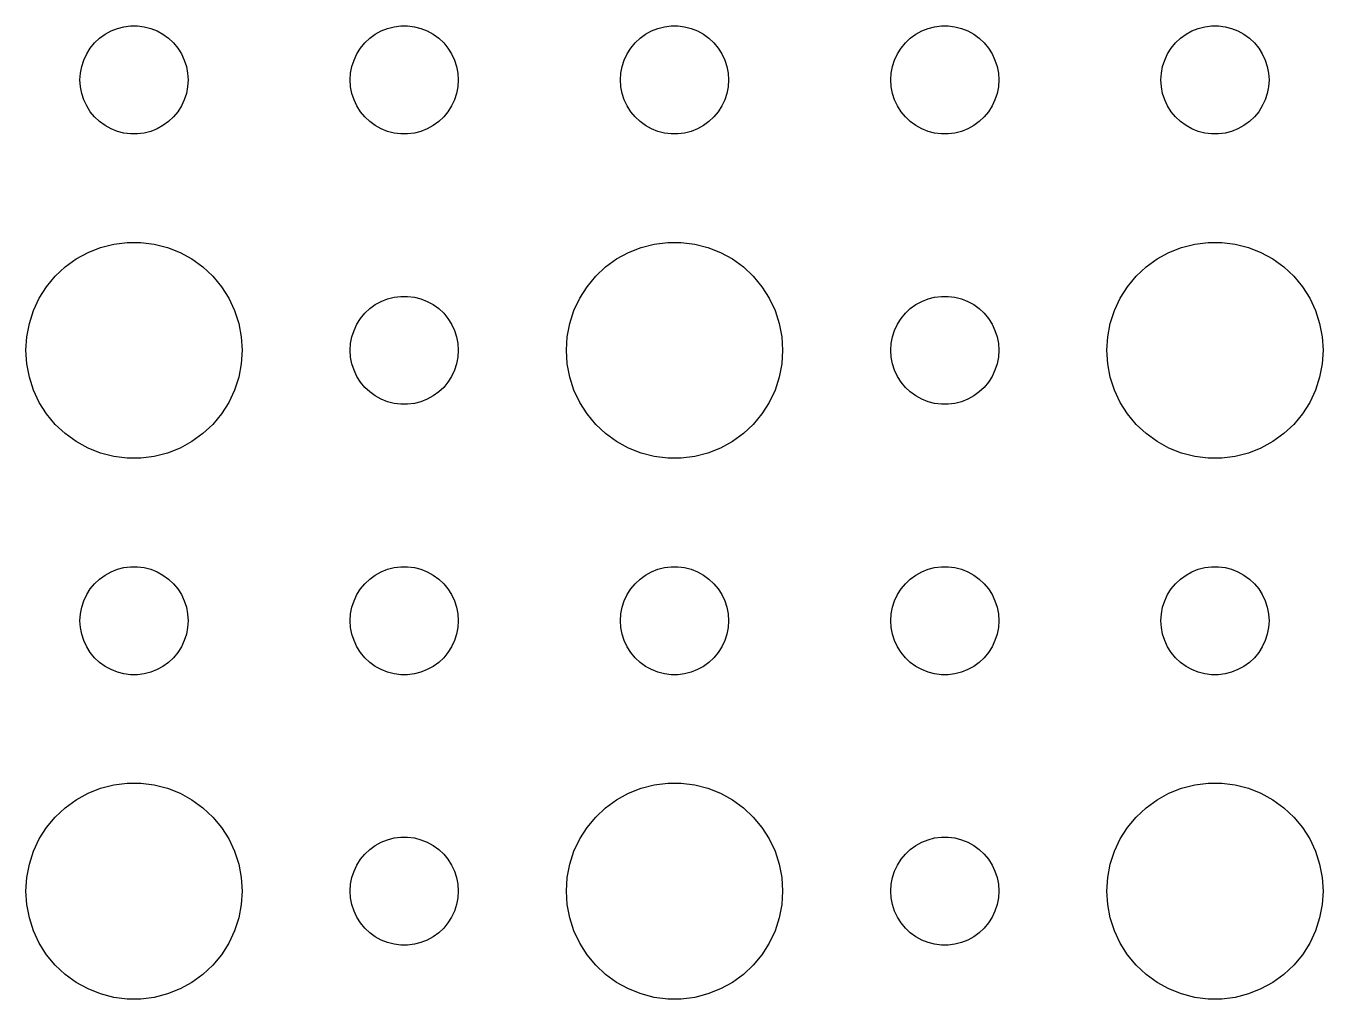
# Model space of a CAD drawing. Header units: metres. Extents: x -74 to 74, y -52 to 52.
# Drawn here: x -40.5 to -4.5, y -2.99 to 24 of the extents above; entities that cross this region are included whole.
import ezdxf

# ---------------------------------------------------------------- set-up
doc = ezdxf.new("R2010")
doc.units = ezdxf.units.M

msp = doc.modelspace()

# ---------------------------------------------------------------- linework, layer by layer
for p, q in [((-38.4561, 23.6558), (-38.3037, 23.7665)), ((-38.3037, 23.7665), (-38.1387, 23.8572)), ((-38.1387, 23.8572), (-37.9635, 23.9266)), ((-37.9635, 23.9266), (-37.7811, 23.9734)), ((-37.7811, 23.9734), (-37.5942, 23.997)), ((-37.5942, 23.997), (-37.4058, 23.997)), ((-37.4058, 23.997), (-37.2189, 23.9734)), ((-37.2189, 23.9734), (-37.0365, 23.9266)), ((-37.0365, 23.9266), (-36.8613, 23.8572)), ((-36.8613, 23.8572), (-36.6963, 23.7665)), ((-36.6963, 23.7665), (-36.5439, 23.6558)), ((-30.9561, 23.6558), (-30.8037, 23.7665)), ((-30.8037, 23.7665), (-30.6387, 23.8572)), ((-30.6387, 23.8572), (-30.4635, 23.9266)), ((-30.4635, 23.9266), (-30.2811, 23.9734)), ((-30.2811, 23.9734), (-30.0942, 23.997)), ((-30.0942, 23.997), (-29.9058, 23.997)), ((-29.9058, 23.997), (-29.7189, 23.9734)), ((-29.7189, 23.9734), (-29.5365, 23.9266)), ((-29.5365, 23.9266), (-29.3613, 23.8572)), ((-29.3613, 23.8572), (-29.1963, 23.7665)), ((-29.1963, 23.7665), (-29.0439, 23.6558)), ((-23.4561, 23.6558), (-23.3037, 23.7665)), ((-23.3037, 23.7665), (-23.1387, 23.8572)), ((-23.1387, 23.8572), (-22.9635, 23.9266)), ((-22.9635, 23.9266), (-22.7811, 23.9734)), ((-22.7811, 23.9734), (-22.5942, 23.997)), ((-22.5942, 23.997), (-22.4058, 23.997)), ((-22.4058, 23.997), (-22.2189, 23.9734)), ((-22.2189, 23.9734), (-22.0365, 23.9266)), ((-22.0365, 23.9266), (-21.8613, 23.8572)), ((-21.8613, 23.8572), (-21.6963, 23.7665)), ((-21.6963, 23.7665), (-21.5439, 23.6558)), ((-15.9561, 23.6558), (-15.8037, 23.7665)), ((-15.8037, 23.7665), (-15.6387, 23.8572)), ((-15.6387, 23.8572), (-15.4635, 23.9266)), ((-15.4635, 23.9266), (-15.2811, 23.9734)), ((-15.2811, 23.9734), (-15.0942, 23.997)), ((-15.0942, 23.997), (-14.9058, 23.997)), ((-14.9058, 23.997), (-14.7189, 23.9734)), ((-14.7189, 23.9734), (-14.5365, 23.9266)), ((-14.5365, 23.9266), (-14.3613, 23.8572)), ((-14.3613, 23.8572), (-14.1963, 23.7665)), ((-14.1963, 23.7665), (-14.0439, 23.6558)), ((-8.45613, 23.6558), (-8.30373, 23.7665)), ((-8.30373, 23.7665), (-8.13866, 23.8572)), ((-8.13866, 23.8572), (-7.96352, 23.9266)), ((-7.96352, 23.9266), (-7.78107, 23.9734)), ((-7.78107, 23.9734), (-7.59418, 23.997)), ((-7.59418, 23.997), (-7.40581, 23.997)), ((-7.40581, 23.997), (-7.21892, 23.9734)), ((-7.21892, 23.9734), (-7.03647, 23.9266)), ((-7.03647, 23.9266), (-6.86133, 23.8572)), ((-6.86133, 23.8572), (-6.69626, 23.7665)), ((-6.69626, 23.7665), (-6.54385, 23.6558)), ((-38.7135, 23.3817), (-38.5934, 23.5268)), ((-38.5934, 23.5268), (-38.4561, 23.6558)), ((-36.5439, 23.6558), (-36.4065, 23.5268)), ((-36.4065, 23.5268), (-36.2865, 23.3817)), ((-31.2135, 23.3817), (-31.0934, 23.5268)), ((-31.0934, 23.5268), (-30.9561, 23.6558)), ((-29.0439, 23.6558), (-28.9065, 23.5268)), ((-28.9065, 23.5268), (-28.7865, 23.3817)), ((-23.7135, 23.3817), (-23.5934, 23.5268)), ((-23.5934, 23.5268), (-23.4561, 23.6558)), ((-21.5439, 23.6558), (-21.4065, 23.5268)), ((-21.4065, 23.5268), (-21.2865, 23.3817)), ((-16.2135, 23.3817), (-16.0934, 23.5268)), ((-16.0934, 23.5268), (-15.9561, 23.6558)), ((-14.0439, 23.6558), (-13.9065, 23.5268)), ((-13.9065, 23.5268), (-13.7865, 23.3817)), ((-8.71352, 23.3817), (-8.59344, 23.5268)), ((-8.59344, 23.5268), (-8.45613, 23.6558)), ((-6.54385, 23.6558), (-6.40654, 23.5268)), ((-6.40654, 23.5268), (-6.28647, 23.3817)), ((-38.9529, 22.873), (-38.8947, 23.0522)), ((-38.8947, 23.0522), (-38.8145, 23.2226)), ((-38.8145, 23.2226), (-38.7135, 23.3817)), ((-36.2865, 23.3817), (-36.1855, 23.2226)), ((-36.1855, 23.2226), (-36.1053, 23.0522)), ((-36.1053, 23.0522), (-36.0471, 22.873)), ((-31.4529, 22.873), (-31.3947, 23.0522)), ((-31.3947, 23.0522), (-31.3145, 23.2226)), ((-31.3145, 23.2226), (-31.2135, 23.3817)), ((-28.7865, 23.3817), (-28.6855, 23.2226)), ((-28.6855, 23.2226), (-28.6053, 23.0522)), ((-28.6053, 23.0522), (-28.5471, 22.873)), ((-23.9529, 22.873), (-23.8947, 23.0522)), ((-23.8947, 23.0522), (-23.8145, 23.2226)), ((-23.8145, 23.2226), (-23.7135, 23.3817)), ((-21.2865, 23.3817), (-21.1855, 23.2226)), ((-21.1855, 23.2226), (-21.1053, 23.0522)), ((-21.1053, 23.0522), (-21.0471, 22.873)), ((-16.4529, 22.873), (-16.3947, 23.0522)), ((-16.3947, 23.0522), (-16.3145, 23.2226)), ((-16.3145, 23.2226), (-16.2135, 23.3817)), ((-13.7865, 23.3817), (-13.6855, 23.2226)), ((-13.6855, 23.2226), (-13.6053, 23.0522)), ((-13.6053, 23.0522), (-13.5471, 22.873)), ((-8.95287, 22.873), (-8.89465, 23.0522)), ((-8.89465, 23.0522), (-8.81445, 23.2226)), ((-8.81445, 23.2226), (-8.71352, 23.3817)), ((-6.28647, 23.3817), (-6.18553, 23.2226)), ((-6.18553, 23.2226), (-6.10533, 23.0522)), ((-6.10533, 23.0522), (-6.04712, 22.873)), ((-39, 22.5), (-38.9882, 22.688)), ((-38.9882, 22.688), (-38.9529, 22.873)), ((-36.0471, 22.873), (-36.0118, 22.688)), ((-36.0118, 22.688), (-36, 22.5)), ((-31.5, 22.5), (-31.4882, 22.688)), ((-31.4882, 22.688), (-31.4529, 22.873)), ((-28.5471, 22.873), (-28.5118, 22.688)), ((-28.5118, 22.688), (-28.5, 22.5)), ((-24, 22.5), (-23.9882, 22.688)), ((-23.9882, 22.688), (-23.9529, 22.873)), ((-21.0471, 22.873), (-21.0118, 22.688)), ((-21.0118, 22.688), (-21, 22.5)), ((-16.5, 22.5), (-16.4882, 22.688)), ((-16.4882, 22.688), (-16.4529, 22.873)), ((-13.5471, 22.873), (-13.5118, 22.688)), ((-13.5118, 22.688), (-13.5, 22.5)), ((-9, 22.5), (-8.98816, 22.688)), ((-8.98816, 22.688), (-8.95287, 22.873)), ((-6.04712, 22.873), (-6.01183, 22.688)), ((-6.01183, 22.688), (-6, 22.5)), ((-38.9882, 22.312), (-39, 22.5)), ((-36, 22.5), (-36.0118, 22.312)), ((-31.4882, 22.312), (-31.5, 22.5)), ((-28.5, 22.5), (-28.5118, 22.312)), ((-23.9882, 22.312), (-24, 22.5)), ((-21, 22.5), (-21.0118, 22.312)), ((-16.4882, 22.312), (-16.5, 22.5)), ((-13.5, 22.5), (-13.5118, 22.312)), ((-8.98816, 22.312), (-9, 22.5)), ((-6, 22.5), (-6.01183, 22.312)), ((-38.9529, 22.127), (-38.9882, 22.312)), ((-38.8947, 21.9478), (-38.9529, 22.127)), ((-36.0471, 22.127), (-36.1053, 21.9478)), ((-36.0118, 22.312), (-36.0471, 22.127)), ((-31.4529, 22.127), (-31.4882, 22.312)), ((-31.3947, 21.9478), (-31.4529, 22.127)), ((-28.5471, 22.127), (-28.6053, 21.9478)), ((-28.5118, 22.312), (-28.5471, 22.127)), ((-23.9529, 22.127), (-23.9882, 22.312)), ((-23.8947, 21.9478), (-23.9529, 22.127)), ((-21.0471, 22.127), (-21.1053, 21.9478)), ((-21.0118, 22.312), (-21.0471, 22.127)), ((-16.4529, 22.127), (-16.4882, 22.312)), ((-16.3947, 21.9478), (-16.4529, 22.127)), ((-13.5471, 22.127), (-13.6053, 21.9478)), ((-13.5118, 22.312), (-13.5471, 22.127)), ((-8.95287, 22.127), (-8.98816, 22.312)), ((-8.89465, 21.9478), (-8.95287, 22.127)), ((-6.04712, 22.127), (-6.10533, 21.9478)), ((-6.01183, 22.312), (-6.04712, 22.127)), ((-38.8145, 21.7774), (-38.8947, 21.9478)), ((-38.7135, 21.6183), (-38.8145, 21.7774)), ((-38.5934, 21.4732), (-38.7135, 21.6183)), ((-36.2865, 21.6183), (-36.4065, 21.4732)), ((-36.1855, 21.7774), (-36.2865, 21.6183)), ((-36.1053, 21.9478), (-36.1855, 21.7774)), ((-31.3145, 21.7774), (-31.3947, 21.9478)), ((-31.2135, 21.6183), (-31.3145, 21.7774)), ((-31.0934, 21.4732), (-31.2135, 21.6183)), ((-28.7865, 21.6183), (-28.9065, 21.4732)), ((-28.6855, 21.7774), (-28.7865, 21.6183)), ((-28.6053, 21.9478), (-28.6855, 21.7774)), ((-23.8145, 21.7774), (-23.8947, 21.9478)), ((-23.7135, 21.6183), (-23.8145, 21.7774)), ((-23.5934, 21.4732), (-23.7135, 21.6183)), ((-21.2865, 21.6183), (-21.4065, 21.4732)), ((-21.1855, 21.7774), (-21.2865, 21.6183)), ((-21.1053, 21.9478), (-21.1855, 21.7774)), ((-16.3145, 21.7774), (-16.3947, 21.9478)), ((-16.2135, 21.6183), (-16.3145, 21.7774)), ((-16.0934, 21.4732), (-16.2135, 21.6183)), ((-13.7865, 21.6183), (-13.9065, 21.4732)), ((-13.6855, 21.7774), (-13.7865, 21.6183)), ((-13.6053, 21.9478), (-13.6855, 21.7774)), ((-8.81445, 21.7774), (-8.89465, 21.9478)), ((-8.71352, 21.6183), (-8.81445, 21.7774)), ((-8.59344, 21.4732), (-8.71352, 21.6183)), ((-6.28647, 21.6183), (-6.40654, 21.4732)), ((-6.18553, 21.7774), (-6.28647, 21.6183)), ((-6.10533, 21.9478), (-6.18553, 21.7774)), ((-38.4561, 21.3442), (-38.5934, 21.4732)), ((-38.3037, 21.2335), (-38.4561, 21.3442)), ((-36.5439, 21.3442), (-36.6963, 21.2335)), ((-36.4065, 21.4732), (-36.5439, 21.3442)), ((-30.9561, 21.3442), (-31.0934, 21.4732)), ((-30.8037, 21.2335), (-30.9561, 21.3442)), ((-29.0439, 21.3442), (-29.1963, 21.2335)), ((-28.9065, 21.4732), (-29.0439, 21.3442)), ((-23.4561, 21.3442), (-23.5934, 21.4732)), ((-23.3037, 21.2335), (-23.4561, 21.3442)), ((-21.5439, 21.3442), (-21.6963, 21.2335)), ((-21.4065, 21.4732), (-21.5439, 21.3442)), ((-15.9561, 21.3442), (-16.0934, 21.4732)), ((-15.8037, 21.2335), (-15.9561, 21.3442)), ((-14.0439, 21.3442), (-14.1963, 21.2335)), ((-13.9065, 21.4732), (-14.0439, 21.3442)), ((-8.45613, 21.3442), (-8.59344, 21.4732)), ((-8.30373, 21.2335), (-8.45613, 21.3442)), ((-6.54385, 21.3442), (-6.69626, 21.2335)), ((-6.40654, 21.4732), (-6.54385, 21.3442)), ((-38.1387, 21.1427), (-38.3037, 21.2335)), ((-37.9635, 21.0734), (-38.1387, 21.1427)), ((-37.7811, 21.0266), (-37.9635, 21.0734)), ((-37.5942, 21.003), (-37.7811, 21.0266)), ((-37.4058, 21.003), (-37.5942, 21.003)), ((-37.2189, 21.0266), (-37.4058, 21.003)), ((-37.0365, 21.0734), (-37.2189, 21.0266)), ((-36.8613, 21.1427), (-37.0365, 21.0734)), ((-36.6963, 21.2335), (-36.8613, 21.1427)), ((-30.6387, 21.1427), (-30.8037, 21.2335)), ((-30.4635, 21.0734), (-30.6387, 21.1427)), ((-30.2811, 21.0266), (-30.4635, 21.0734)), ((-30.0942, 21.003), (-30.2811, 21.0266)), ((-29.9058, 21.003), (-30.0942, 21.003)), ((-29.7189, 21.0266), (-29.9058, 21.003)), ((-29.5365, 21.0734), (-29.7189, 21.0266)), ((-29.3613, 21.1427), (-29.5365, 21.0734)), ((-29.1963, 21.2335), (-29.3613, 21.1427)), ((-23.1387, 21.1427), (-23.3037, 21.2335)), ((-22.9635, 21.0734), (-23.1387, 21.1427)), ((-22.7811, 21.0266), (-22.9635, 21.0734)), ((-22.5942, 21.003), (-22.7811, 21.0266)), ((-22.4058, 21.003), (-22.5942, 21.003)), ((-22.2189, 21.0266), (-22.4058, 21.003)), ((-22.0365, 21.0734), (-22.2189, 21.0266)), ((-21.8613, 21.1427), (-22.0365, 21.0734)), ((-21.6963, 21.2335), (-21.8613, 21.1427)), ((-15.6387, 21.1427), (-15.8037, 21.2335)), ((-15.4635, 21.0734), (-15.6387, 21.1427)), ((-15.2811, 21.0266), (-15.4635, 21.0734)), ((-15.0942, 21.003), (-15.2811, 21.0266)), ((-14.9058, 21.003), (-15.0942, 21.003)), ((-14.7189, 21.0266), (-14.9058, 21.003)), ((-14.5365, 21.0734), (-14.7189, 21.0266)), ((-14.3613, 21.1427), (-14.5365, 21.0734)), ((-14.1963, 21.2335), (-14.3613, 21.1427)), ((-8.13866, 21.1427), (-8.30373, 21.2335)), ((-7.96352, 21.0734), (-8.13866, 21.1427)), ((-7.78107, 21.0266), (-7.96352, 21.0734)), ((-7.59418, 21.003), (-7.78107, 21.0266)), ((-7.40581, 21.003), (-7.59418, 21.003)), ((-7.21892, 21.0266), (-7.40581, 21.003)), ((-7.03647, 21.0734), (-7.21892, 21.0266)), ((-6.86133, 21.1427), (-7.03647, 21.0734)), ((-6.69626, 21.2335), (-6.86133, 21.1427)), ((-39.1075, 17.533), (-38.7773, 17.7145)), ((-38.7773, 17.7145), (-38.427, 17.8532)), ((-38.427, 17.8532), (-38.0621, 17.9469)), ((-38.0621, 17.9469), (-37.6884, 17.9941)), ((-37.6884, 17.9941), (-37.3116, 17.9941)), ((-37.3116, 17.9941), (-36.9379, 17.9469)), ((-36.9379, 17.9469), (-36.5729, 17.8532)), ((-36.5729, 17.8532), (-36.2227, 17.7145)), ((-36.2227, 17.7145), (-35.8925, 17.533)), ((-24.1075, 17.533), (-23.7773, 17.7145)), ((-23.7773, 17.7145), (-23.427, 17.8532)), ((-23.427, 17.8532), (-23.0621, 17.9469)), ((-23.0621, 17.9469), (-22.6884, 17.9941)), ((-22.6884, 17.9941), (-22.3116, 17.9941)), ((-22.3116, 17.9941), (-21.9379, 17.9469)), ((-21.9379, 17.9469), (-21.5729, 17.8532)), ((-21.5729, 17.8532), (-21.2227, 17.7145)), ((-21.2227, 17.7145), (-20.8925, 17.533)), ((-9.10747, 17.533), (-8.77733, 17.7145)), ((-8.77733, 17.7145), (-8.42705, 17.8532)), ((-8.42705, 17.8532), (-8.06213, 17.9469)), ((-8.06213, 17.9469), (-7.68837, 17.9941)), ((-7.68837, 17.9941), (-7.31161, 17.9941)), ((-7.31161, 17.9941), (-6.93785, 17.9469)), ((-6.93785, 17.9469), (-6.57294, 17.8532)), ((-6.57294, 17.8532), (-6.22266, 17.7145)), ((-6.22266, 17.7145), (-5.89252, 17.533)), ((-39.6869, 17.0536), (-39.4123, 17.3115)), ((-39.4123, 17.3115), (-39.1075, 17.533)), ((-35.8925, 17.533), (-35.5877, 17.3115)), ((-35.5877, 17.3115), (-35.3131, 17.0536)), ((-24.6869, 17.0536), (-24.4123, 17.3115)), ((-24.4123, 17.3115), (-24.1075, 17.533)), ((-20.8925, 17.533), (-20.5877, 17.3115)), ((-20.5877, 17.3115), (-20.3131, 17.0536)), ((-9.6869, 17.0536), (-9.41226, 17.3115)), ((-9.41226, 17.3115), (-9.10747, 17.533)), ((-5.89252, 17.533), (-5.58772, 17.3115)), ((-5.58772, 17.3115), (-5.31308, 17.0536)), ((-39.927, 16.7634), (-39.6869, 17.0536)), ((-35.3131, 17.0536), (-35.0729, 16.7634)), ((-24.927, 16.7634), (-24.6869, 17.0536)), ((-20.3131, 17.0536), (-20.0729, 16.7634)), ((-9.92705, 16.7634), (-9.6869, 17.0536)), ((-5.31308, 17.0536), (-5.07294, 16.7634)), ((-40.1289, 16.4453), (-39.927, 16.7634)), ((-35.0729, 16.7634), (-34.8711, 16.4453)), ((-25.1289, 16.4453), (-24.927, 16.7634)), ((-20.0729, 16.7634), (-19.8711, 16.4453)), ((-10.1289, 16.4453), (-9.92705, 16.7634)), ((-5.07294, 16.7634), (-4.87108, 16.4453)), ((-40.2893, 16.1044), (-40.1289, 16.4453)), ((-34.8711, 16.4453), (-34.7107, 16.1044)), ((-30.9561, 16.1558), (-30.8037, 16.2665)), ((-30.8037, 16.2665), (-30.6387, 16.3572)), ((-30.6387, 16.3572), (-30.4635, 16.4266)), ((-30.4635, 16.4266), (-30.2811, 16.4734)), ((-30.2811, 16.4734), (-30.0942, 16.497)), ((-30.0942, 16.497), (-29.9058, 16.497)), ((-29.9058, 16.497), (-29.7189, 16.4734)), ((-29.7189, 16.4734), (-29.5365, 16.4266)), ((-29.5365, 16.4266), (-29.3613, 16.3572)), ((-29.3613, 16.3572), (-29.1963, 16.2665)), ((-29.1963, 16.2665), (-29.0439, 16.1558)), ((-25.2893, 16.1044), (-25.1289, 16.4453)), ((-19.8711, 16.4453), (-19.7107, 16.1044)), ((-15.9561, 16.1558), (-15.8037, 16.2665)), ((-15.8037, 16.2665), (-15.6387, 16.3572)), ((-15.6387, 16.3572), (-15.4635, 16.4266)), ((-15.4635, 16.4266), (-15.2811, 16.4734)), ((-15.2811, 16.4734), (-15.0942, 16.497)), ((-15.0942, 16.497), (-14.9058, 16.497)), ((-14.9058, 16.497), (-14.7189, 16.4734)), ((-14.7189, 16.4734), (-14.5365, 16.4266)), ((-14.5365, 16.4266), (-14.3613, 16.3572)), ((-14.3613, 16.3572), (-14.1963, 16.2665)), ((-14.1963, 16.2665), (-14.0439, 16.1558)), ((-10.2893, 16.1044), (-10.1289, 16.4453)), ((-4.87108, 16.4453), (-4.71066, 16.1044)), ((-40.4057, 15.7461), (-40.2893, 16.1044)), ((-34.7107, 16.1044), (-34.5942, 15.7461)), ((-31.3145, 15.7226), (-31.2135, 15.8817)), ((-31.2135, 15.8817), (-31.0934, 16.0268)), ((-31.0934, 16.0268), (-30.9561, 16.1558)), ((-29.0439, 16.1558), (-28.9065, 16.0268)), ((-28.9065, 16.0268), (-28.7865, 15.8817)), ((-28.7865, 15.8817), (-28.6855, 15.7226)), ((-25.4057, 15.7461), (-25.2893, 16.1044)), ((-19.7107, 16.1044), (-19.5942, 15.7461)), ((-16.3145, 15.7226), (-16.2135, 15.8817)), ((-16.2135, 15.8817), (-16.0934, 16.0268)), ((-16.0934, 16.0268), (-15.9561, 16.1558)), ((-14.0439, 16.1558), (-13.9065, 16.0268)), ((-13.9065, 16.0268), (-13.7865, 15.8817)), ((-13.7865, 15.8817), (-13.6855, 15.7226)), ((-10.4057, 15.7461), (-10.2893, 16.1044)), ((-4.71066, 16.1044), (-4.59424, 15.7461)), ((-40.4763, 15.376), (-40.4057, 15.7461)), ((-34.5942, 15.7461), (-34.5237, 15.376)), ((-31.4529, 15.373), (-31.3947, 15.5522)), ((-31.3947, 15.5522), (-31.3145, 15.7226)), ((-28.6855, 15.7226), (-28.6053, 15.5522)), ((-28.6053, 15.5522), (-28.5471, 15.373)), ((-25.4763, 15.376), (-25.4057, 15.7461)), ((-19.5942, 15.7461), (-19.5237, 15.376)), ((-16.4529, 15.373), (-16.3947, 15.5522)), ((-16.3947, 15.5522), (-16.3145, 15.7226)), ((-13.6855, 15.7226), (-13.6053, 15.5522)), ((-13.6053, 15.5522), (-13.5471, 15.373)), ((-10.4763, 15.376), (-10.4057, 15.7461)), ((-4.59424, 15.7461), (-4.52365, 15.376)), ((-40.5, 15), (-40.4763, 15.376)), ((-34.5237, 15.376), (-34.5, 15)), ((-31.5, 15), (-31.4882, 15.188)), ((-31.4882, 15.188), (-31.4529, 15.373)), ((-28.5471, 15.373), (-28.5118, 15.188)), ((-28.5118, 15.188), (-28.5, 15)), ((-25.5, 15), (-25.4763, 15.376)), ((-19.5237, 15.376), (-19.5, 15)), ((-16.5, 15), (-16.4882, 15.188)), ((-16.4882, 15.188), (-16.4529, 15.373)), ((-13.5471, 15.373), (-13.5118, 15.188)), ((-13.5118, 15.188), (-13.5, 15)), ((-10.5, 15), (-10.4763, 15.376)), ((-4.52365, 15.376), (-4.5, 15)), ((-40.4763, 14.624), (-40.5, 15)), ((-34.5, 15), (-34.5237, 14.624)), ((-31.4882, 14.812), (-31.5, 15)), ((-31.4529, 14.627), (-31.4882, 14.812)), ((-28.5118, 14.812), (-28.5471, 14.627)), ((-28.5, 15), (-28.5118, 14.812)), ((-25.4763, 14.624), (-25.5, 15)), ((-19.5, 15), (-19.5237, 14.624)), ((-16.4882, 14.812), (-16.5, 15)), ((-16.4529, 14.627), (-16.4882, 14.812)), ((-13.5118, 14.812), (-13.5471, 14.627)), ((-13.5, 15), (-13.5118, 14.812)), ((-10.4763, 14.624), (-10.5, 15)), ((-4.5, 15), (-4.52365, 14.624)), ((-40.4057, 14.2539), (-40.4763, 14.624)), ((-34.5237, 14.624), (-34.5942, 14.2539)), ((-31.3947, 14.4478), (-31.4529, 14.627)), ((-31.3145, 14.2774), (-31.3947, 14.4478)), ((-28.6053, 14.4478), (-28.6855, 14.2774)), ((-28.5471, 14.627), (-28.6053, 14.4478)), ((-25.4057, 14.2539), (-25.4763, 14.624)), ((-19.5237, 14.624), (-19.5942, 14.2539)), ((-16.3947, 14.4478), (-16.4529, 14.627)), ((-16.3145, 14.2774), (-16.3947, 14.4478)), ((-13.6053, 14.4478), (-13.6855, 14.2774)), ((-13.5471, 14.627), (-13.6053, 14.4478)), ((-10.4057, 14.2539), (-10.4763, 14.624)), ((-4.52365, 14.624), (-4.59424, 14.2539)), ((-40.2893, 13.8956), (-40.4057, 14.2539)), ((-34.5942, 14.2539), (-34.7107, 13.8956)), ((-31.2135, 14.1183), (-31.3145, 14.2774)), ((-31.0934, 13.9732), (-31.2135, 14.1183)), ((-28.7865, 14.1183), (-28.9065, 13.9732)), ((-28.6855, 14.2774), (-28.7865, 14.1183)), ((-25.2893, 13.8956), (-25.4057, 14.2539)), ((-19.5942, 14.2539), (-19.7107, 13.8956)), ((-16.2135, 14.1183), (-16.3145, 14.2774)), ((-16.0934, 13.9732), (-16.2135, 14.1183)), ((-13.7865, 14.1183), (-13.9065, 13.9732)), ((-13.6855, 14.2774), (-13.7865, 14.1183)), ((-10.2893, 13.8956), (-10.4057, 14.2539)), ((-4.59424, 14.2539), (-4.71066, 13.8956)), ((-40.1289, 13.5547), (-40.2893, 13.8956)), ((-34.7107, 13.8956), (-34.8711, 13.5547)), ((-30.9561, 13.8442), (-31.0934, 13.9732)), ((-30.8037, 13.7335), (-30.9561, 13.8442)), ((-30.6387, 13.6427), (-30.8037, 13.7335)), ((-29.1963, 13.7335), (-29.3613, 13.6427)), ((-29.0439, 13.8442), (-29.1963, 13.7335)), ((-28.9065, 13.9732), (-29.0439, 13.8442)), ((-25.1289, 13.5547), (-25.2893, 13.8956)), ((-19.7107, 13.8956), (-19.8711, 13.5547)), ((-15.9561, 13.8442), (-16.0934, 13.9732)), ((-15.8037, 13.7335), (-15.9561, 13.8442)), ((-15.6387, 13.6427), (-15.8037, 13.7335)), ((-14.1963, 13.7335), (-14.3613, 13.6427)), ((-14.0439, 13.8442), (-14.1963, 13.7335)), ((-13.9065, 13.9732), (-14.0439, 13.8442)), ((-10.1289, 13.5547), (-10.2893, 13.8956)), ((-4.71066, 13.8956), (-4.87108, 13.5547)), ((-39.927, 13.2366), (-40.1289, 13.5547)), ((-34.8711, 13.5547), (-35.0729, 13.2366)), ((-30.4635, 13.5734), (-30.6387, 13.6427)), ((-30.2811, 13.5266), (-30.4635, 13.5734)), ((-30.0942, 13.5029), (-30.2811, 13.5266)), ((-29.9058, 13.5029), (-30.0942, 13.5029)), ((-29.7189, 13.5266), (-29.9058, 13.5029)), ((-29.5365, 13.5734), (-29.7189, 13.5266)), ((-29.3613, 13.6427), (-29.5365, 13.5734)), ((-24.927, 13.2366), (-25.1289, 13.5547)), ((-19.8711, 13.5547), (-20.0729, 13.2366)), ((-15.4635, 13.5734), (-15.6387, 13.6427)), ((-15.2811, 13.5266), (-15.4635, 13.5734)), ((-15.0942, 13.5029), (-15.2811, 13.5266)), ((-14.9058, 13.5029), (-15.0942, 13.5029)), ((-14.7189, 13.5266), (-14.9058, 13.5029)), ((-14.5365, 13.5734), (-14.7189, 13.5266)), ((-14.3613, 13.6427), (-14.5365, 13.5734)), ((-9.92705, 13.2366), (-10.1289, 13.5547)), ((-4.87108, 13.5547), (-5.07294, 13.2366)), ((-39.6869, 12.9464), (-39.927, 13.2366)), ((-35.0729, 13.2366), (-35.3131, 12.9464)), ((-24.6869, 12.9464), (-24.927, 13.2366)), ((-20.0729, 13.2366), (-20.3131, 12.9464)), ((-9.6869, 12.9464), (-9.92705, 13.2366)), ((-5.07294, 13.2366), (-5.31308, 12.9464)), ((-39.4123, 12.6884), (-39.6869, 12.9464)), ((-39.1075, 12.467), (-39.4123, 12.6884)), ((-35.5877, 12.6884), (-35.8925, 12.467)), ((-35.3131, 12.9464), (-35.5877, 12.6884)), ((-24.4123, 12.6884), (-24.6869, 12.9464)), ((-24.1075, 12.467), (-24.4123, 12.6884)), ((-20.5877, 12.6884), (-20.8925, 12.467)), ((-20.3131, 12.9464), (-20.5877, 12.6884)), ((-9.41226, 12.6884), (-9.6869, 12.9464)), ((-9.10747, 12.467), (-9.41226, 12.6884)), ((-5.58772, 12.6884), (-5.89252, 12.467)), ((-5.31308, 12.9464), (-5.58772, 12.6884)), ((-38.7773, 12.2855), (-39.1075, 12.467)), ((-38.427, 12.1468), (-38.7773, 12.2855)), ((-36.2227, 12.2855), (-36.5729, 12.1468)), ((-35.8925, 12.467), (-36.2227, 12.2855)), ((-23.7773, 12.2855), (-24.1075, 12.467)), ((-23.427, 12.1468), (-23.7773, 12.2855)), ((-21.2227, 12.2855), (-21.5729, 12.1468)), ((-20.8925, 12.467), (-21.2227, 12.2855)), ((-8.77733, 12.2855), (-9.10747, 12.467)), ((-8.42705, 12.1468), (-8.77733, 12.2855)), ((-6.22266, 12.2855), (-6.57294, 12.1468)), ((-5.89252, 12.467), (-6.22266, 12.2855)), ((-38.0621, 12.0531), (-38.427, 12.1468)), ((-37.6884, 12.0059), (-38.0621, 12.0531)), ((-37.3116, 12.0059), (-37.6884, 12.0059)), ((-36.9379, 12.0531), (-37.3116, 12.0059)), ((-36.5729, 12.1468), (-36.9379, 12.0531)), ((-23.0621, 12.0531), (-23.427, 12.1468)), ((-22.6884, 12.0059), (-23.0621, 12.0531)), ((-22.3116, 12.0059), (-22.6884, 12.0059)), ((-21.9379, 12.0531), (-22.3116, 12.0059)), ((-21.5729, 12.1468), (-21.9379, 12.0531)), ((-8.06213, 12.0531), (-8.42705, 12.1468)), ((-7.68837, 12.0059), (-8.06213, 12.0531)), ((-7.31161, 12.0059), (-7.68837, 12.0059)), ((-6.93785, 12.0531), (-7.31161, 12.0059)), ((-6.57294, 12.1468), (-6.93785, 12.0531)), ((-38.5934, 8.52681), (-38.4561, 8.65576)), ((-38.4561, 8.65576), (-38.3037, 8.76648)), ((-38.3037, 8.76648), (-38.1387, 8.85724)), ((-38.1387, 8.85724), (-37.9635, 8.92657)), ((-37.9635, 8.92657), (-37.7811, 8.97342)), ((-37.7811, 8.97342), (-37.5942, 8.99704)), ((-37.5942, 8.99704), (-37.4058, 8.99704)), ((-37.4058, 8.99704), (-37.2189, 8.97342)), ((-37.2189, 8.97342), (-37.0365, 8.92657)), ((-37.0365, 8.92657), (-36.8613, 8.85724)), ((-36.8613, 8.85724), (-36.6963, 8.76648)), ((-36.6963, 8.76648), (-36.5439, 8.65576)), ((-36.5439, 8.65576), (-36.4065, 8.52681)), ((-31.0934, 8.52681), (-30.9561, 8.65576)), ((-30.9561, 8.65576), (-30.8037, 8.76648)), ((-30.8037, 8.76648), (-30.6387, 8.85724)), ((-30.6387, 8.85724), (-30.4635, 8.92657)), ((-30.4635, 8.92657), (-30.2811, 8.97342)), ((-30.2811, 8.97342), (-30.0942, 8.99704)), ((-30.0942, 8.99704), (-29.9058, 8.99704)), ((-29.9058, 8.99704), (-29.7189, 8.97342)), ((-29.7189, 8.97342), (-29.5365, 8.92657)), ((-29.5365, 8.92657), (-29.3613, 8.85724)), ((-29.3613, 8.85724), (-29.1963, 8.76648)), ((-29.1963, 8.76648), (-29.0439, 8.65576)), ((-29.0439, 8.65576), (-28.9065, 8.52681)), ((-23.5934, 8.52681), (-23.4561, 8.65576)), ((-23.4561, 8.65576), (-23.3037, 8.76648)), ((-23.3037, 8.76648), (-23.1387, 8.85724)), ((-23.1387, 8.85724), (-22.9635, 8.92657)), ((-22.9635, 8.92657), (-22.7811, 8.97342)), ((-22.7811, 8.97342), (-22.5942, 8.99704)), ((-22.5942, 8.99704), (-22.4058, 8.99704)), ((-22.4058, 8.99704), (-22.2189, 8.97342)), ((-22.2189, 8.97342), (-22.0365, 8.92657)), ((-22.0365, 8.92657), (-21.8613, 8.85724)), ((-21.8613, 8.85724), (-21.6963, 8.76648)), ((-21.6963, 8.76648), (-21.5439, 8.65576)), ((-21.5439, 8.65576), (-21.4065, 8.52681)), ((-16.0934, 8.52681), (-15.9561, 8.65576)), ((-15.9561, 8.65576), (-15.8037, 8.76648)), ((-15.8037, 8.76648), (-15.6387, 8.85724)), ((-15.6387, 8.85724), (-15.4635, 8.92657)), ((-15.4635, 8.92657), (-15.2811, 8.97342)), ((-15.2811, 8.97342), (-15.0942, 8.99704)), ((-15.0942, 8.99704), (-14.9058, 8.99704)), ((-14.9058, 8.99704), (-14.7189, 8.97342)), ((-14.7189, 8.97342), (-14.5365, 8.92657)), ((-14.5365, 8.92657), (-14.3613, 8.85724)), ((-14.3613, 8.85724), (-14.1963, 8.76648)), ((-14.1963, 8.76648), (-14.0439, 8.65576)), ((-14.0439, 8.65576), (-13.9065, 8.52681)), ((-8.59344, 8.52681), (-8.45613, 8.65576)), ((-8.45613, 8.65576), (-8.30373, 8.76648)), ((-8.30373, 8.76648), (-8.13866, 8.85724)), ((-8.13866, 8.85724), (-7.96352, 8.92657)), ((-7.96352, 8.92657), (-7.78107, 8.97342)), ((-7.78107, 8.97342), (-7.59418, 8.99704)), ((-7.59418, 8.99704), (-7.40581, 8.99704)), ((-7.40581, 8.99704), (-7.21892, 8.97342)), ((-7.21892, 8.97342), (-7.03647, 8.92657)), ((-7.03647, 8.92657), (-6.86133, 8.85724)), ((-6.86133, 8.85724), (-6.69626, 8.76648)), ((-6.69626, 8.76648), (-6.54385, 8.65576)), ((-6.54385, 8.65576), (-6.40654, 8.52681)), ((-38.8145, 8.22263), (-38.7135, 8.38167)), ((-38.7135, 8.38167), (-38.5934, 8.52681)), ((-36.4065, 8.52681), (-36.2865, 8.38167)), ((-36.2865, 8.38167), (-36.1855, 8.22263)), ((-31.3145, 8.22263), (-31.2135, 8.38167)), ((-31.2135, 8.38167), (-31.0934, 8.52681)), ((-28.9065, 8.52681), (-28.7865, 8.38167)), ((-28.7865, 8.38167), (-28.6855, 8.22263)), ((-23.8145, 8.22263), (-23.7135, 8.38167)), ((-23.7135, 8.38167), (-23.5934, 8.52681)), ((-21.4065, 8.52681), (-21.2865, 8.38167)), ((-21.2865, 8.38167), (-21.1855, 8.22263)), ((-16.3145, 8.22263), (-16.2135, 8.38167)), ((-16.2135, 8.38167), (-16.0934, 8.52681)), ((-13.9065, 8.52681), (-13.7865, 8.38167)), ((-13.7865, 8.38167), (-13.6855, 8.22263)), ((-8.81445, 8.22263), (-8.71352, 8.38167)), ((-8.71352, 8.38167), (-8.59344, 8.52681)), ((-6.40654, 8.52681), (-6.28647, 8.38167)), ((-6.28647, 8.38167), (-6.18553, 8.22263)), ((-38.9529, 7.87303), (-38.8947, 8.05219)), ((-38.8947, 8.05219), (-38.8145, 8.22263)), ((-36.1855, 8.22263), (-36.1053, 8.05219)), ((-36.1053, 8.05219), (-36.0471, 7.87303)), ((-31.4529, 7.87303), (-31.3947, 8.05219)), ((-31.3947, 8.05219), (-31.3145, 8.22263)), ((-28.6855, 8.22263), (-28.6053, 8.05219)), ((-28.6053, 8.05219), (-28.5471, 7.87303)), ((-23.9529, 7.87303), (-23.8947, 8.05219)), ((-23.8947, 8.05219), (-23.8145, 8.22263)), ((-21.1855, 8.22263), (-21.1053, 8.05219)), ((-21.1053, 8.05219), (-21.0471, 7.87303)), ((-16.4529, 7.87303), (-16.3947, 8.05219)), ((-16.3947, 8.05219), (-16.3145, 8.22263)), ((-13.6855, 8.22263), (-13.6053, 8.05219)), ((-13.6053, 8.05219), (-13.5471, 7.87303)), ((-8.95287, 7.87303), (-8.89465, 8.05219)), ((-8.89465, 8.05219), (-8.81445, 8.22263)), ((-6.18553, 8.22263), (-6.10533, 8.05219)), ((-6.10533, 8.05219), (-6.04712, 7.87303)), ((-39, 7.5), (-38.9882, 7.68799)), ((-38.9882, 7.68799), (-38.9529, 7.87303)), ((-36.0471, 7.87303), (-36.0118, 7.68799)), ((-36.0118, 7.68799), (-36, 7.5)), ((-31.5, 7.5), (-31.4882, 7.68799)), ((-31.4882, 7.68799), (-31.4529, 7.87303)), ((-28.5471, 7.87303), (-28.5118, 7.68799)), ((-28.5118, 7.68799), (-28.5, 7.5)), ((-24, 7.5), (-23.9882, 7.68799)), ((-23.9882, 7.68799), (-23.9529, 7.87303)), ((-21.0471, 7.87303), (-21.0118, 7.68799)), ((-21.0118, 7.68799), (-21, 7.5)), ((-16.5, 7.5), (-16.4882, 7.68799)), ((-16.4882, 7.68799), (-16.4529, 7.87303)), ((-13.5471, 7.87303), (-13.5118, 7.68799)), ((-13.5118, 7.68799), (-13.5, 7.5)), ((-9, 7.5), (-8.98816, 7.68799)), ((-8.98816, 7.68799), (-8.95287, 7.87303)), ((-6.04712, 7.87303), (-6.01183, 7.68799)), ((-6.01183, 7.68799), (-6, 7.5)), ((-38.9882, 7.312), (-39, 7.5)), ((-38.9529, 7.12695), (-38.9882, 7.312)), ((-36.0118, 7.312), (-36.0471, 7.12695)), ((-36, 7.5), (-36.0118, 7.312)), ((-31.4882, 7.312), (-31.5, 7.5)), ((-31.4529, 7.12695), (-31.4882, 7.312)), ((-28.5118, 7.312), (-28.5471, 7.12695)), ((-28.5, 7.5), (-28.5118, 7.312)), ((-23.9882, 7.312), (-24, 7.5)), ((-23.9529, 7.12695), (-23.9882, 7.312)), ((-21.0118, 7.312), (-21.0471, 7.12695)), ((-21, 7.5), (-21.0118, 7.312)), ((-16.4882, 7.312), (-16.5, 7.5)), ((-16.4529, 7.12695), (-16.4882, 7.312)), ((-13.5118, 7.312), (-13.5471, 7.12695)), ((-13.5, 7.5), (-13.5118, 7.312)), ((-8.98816, 7.312), (-9, 7.5)), ((-8.95287, 7.12695), (-8.98816, 7.312)), ((-6.01183, 7.312), (-6.04712, 7.12695)), ((-6, 7.5), (-6.01183, 7.312)), ((-38.8947, 6.9478), (-38.9529, 7.12695)), ((-38.8145, 6.77736), (-38.8947, 6.9478)), ((-36.1053, 6.9478), (-36.1855, 6.77736)), ((-36.0471, 7.12695), (-36.1053, 6.9478)), ((-31.3947, 6.9478), (-31.4529, 7.12695)), ((-31.3145, 6.77736), (-31.3947, 6.9478)), ((-28.6053, 6.9478), (-28.6855, 6.77736)), ((-28.5471, 7.12695), (-28.6053, 6.9478)), ((-23.8947, 6.9478), (-23.9529, 7.12695)), ((-23.8145, 6.77736), (-23.8947, 6.9478)), ((-21.1053, 6.9478), (-21.1855, 6.77736)), ((-21.0471, 7.12695), (-21.1053, 6.9478)), ((-16.3947, 6.9478), (-16.4529, 7.12695)), ((-16.3145, 6.77736), (-16.3947, 6.9478)), ((-13.6053, 6.9478), (-13.6855, 6.77736)), ((-13.5471, 7.12695), (-13.6053, 6.9478)), ((-8.89465, 6.9478), (-8.95287, 7.12695)), ((-8.81445, 6.77736), (-8.89465, 6.9478)), ((-6.10533, 6.9478), (-6.18553, 6.77736)), ((-6.04712, 7.12695), (-6.10533, 6.9478)), ((-38.7135, 6.61832), (-38.8145, 6.77736)), ((-38.5934, 6.47318), (-38.7135, 6.61832)), ((-36.2865, 6.61832), (-36.4065, 6.47318)), ((-36.1855, 6.77736), (-36.2865, 6.61832)), ((-31.2135, 6.61832), (-31.3145, 6.77736)), ((-31.0934, 6.47318), (-31.2135, 6.61832)), ((-28.7865, 6.61832), (-28.9065, 6.47318)), ((-28.6855, 6.77736), (-28.7865, 6.61832)), ((-23.7135, 6.61832), (-23.8145, 6.77736)), ((-23.5934, 6.47318), (-23.7135, 6.61832)), ((-21.2865, 6.61832), (-21.4065, 6.47318)), ((-21.1855, 6.77736), (-21.2865, 6.61832)), ((-16.2135, 6.61832), (-16.3145, 6.77736)), ((-16.0934, 6.47318), (-16.2135, 6.61832)), ((-13.7865, 6.61832), (-13.9065, 6.47318)), ((-13.6855, 6.77736), (-13.7865, 6.61832)), ((-8.71352, 6.61832), (-8.81445, 6.77736)), ((-8.59344, 6.47318), (-8.71352, 6.61832)), ((-6.28647, 6.61832), (-6.40654, 6.47318)), ((-6.18553, 6.77736), (-6.28647, 6.61832)), ((-38.4561, 6.34422), (-38.5934, 6.47318)), ((-38.3037, 6.23351), (-38.4561, 6.34422)), ((-38.1387, 6.14275), (-38.3037, 6.23351)), ((-37.9635, 6.07341), (-38.1387, 6.14275)), ((-36.8613, 6.14275), (-37.0365, 6.07341)), ((-36.6963, 6.23351), (-36.8613, 6.14275)), ((-36.5439, 6.34422), (-36.6963, 6.23351)), ((-36.4065, 6.47318), (-36.5439, 6.34422)), ((-30.9561, 6.34422), (-31.0934, 6.47318)), ((-30.8037, 6.23351), (-30.9561, 6.34422)), ((-30.6387, 6.14275), (-30.8037, 6.23351)), ((-30.4635, 6.07341), (-30.6387, 6.14275)), ((-29.3613, 6.14275), (-29.5365, 6.07341)), ((-29.1963, 6.23351), (-29.3613, 6.14275)), ((-29.0439, 6.34422), (-29.1963, 6.23351)), ((-28.9065, 6.47318), (-29.0439, 6.34422)), ((-23.4561, 6.34422), (-23.5934, 6.47318)), ((-23.3037, 6.23351), (-23.4561, 6.34422)), ((-23.1387, 6.14275), (-23.3037, 6.23351)), ((-22.9635, 6.07341), (-23.1387, 6.14275)), ((-21.8613, 6.14275), (-22.0365, 6.07341)), ((-21.6963, 6.23351), (-21.8613, 6.14275)), ((-21.5439, 6.34422), (-21.6963, 6.23351)), ((-21.4065, 6.47318), (-21.5439, 6.34422)), ((-15.9561, 6.34422), (-16.0934, 6.47318)), ((-15.8037, 6.23351), (-15.9561, 6.34422)), ((-15.6387, 6.14275), (-15.8037, 6.23351)), ((-15.4635, 6.07341), (-15.6387, 6.14275)), ((-14.3613, 6.14275), (-14.5365, 6.07341)), ((-14.1963, 6.23351), (-14.3613, 6.14275)), ((-14.0439, 6.34422), (-14.1963, 6.23351)), ((-13.9065, 6.47318), (-14.0439, 6.34422)), ((-8.45613, 6.34422), (-8.59344, 6.47318)), ((-8.30373, 6.23351), (-8.45613, 6.34422)), ((-8.13866, 6.14275), (-8.30373, 6.23351)), ((-7.96352, 6.07341), (-8.13866, 6.14275)), ((-6.86133, 6.14275), (-7.03647, 6.07341)), ((-6.69626, 6.23351), (-6.86133, 6.14275)), ((-6.54385, 6.34422), (-6.69626, 6.23351)), ((-6.40654, 6.47318), (-6.54385, 6.34422)), ((-37.7811, 6.02657), (-37.9635, 6.07341)), ((-37.5942, 6.00294), (-37.7811, 6.02657)), ((-37.4058, 6.00294), (-37.5942, 6.00294)), ((-37.2189, 6.02657), (-37.4058, 6.00294)), ((-37.0365, 6.07341), (-37.2189, 6.02657)), ((-30.2811, 6.02657), (-30.4635, 6.07341)), ((-30.0942, 6.00294), (-30.2811, 6.02657)), ((-29.9058, 6.00294), (-30.0942, 6.00294)), ((-29.7189, 6.02657), (-29.9058, 6.00294)), ((-29.5365, 6.07341), (-29.7189, 6.02657)), ((-22.7811, 6.02657), (-22.9635, 6.07341)), ((-22.5942, 6.00294), (-22.7811, 6.02657)), ((-22.4058, 6.00294), (-22.5942, 6.00294)), ((-22.2189, 6.02657), (-22.4058, 6.00294)), ((-22.0365, 6.07341), (-22.2189, 6.02657)), ((-15.2811, 6.02657), (-15.4635, 6.07341)), ((-15.0942, 6.00294), (-15.2811, 6.02657)), ((-14.9058, 6.00294), (-15.0942, 6.00294)), ((-14.7189, 6.02657), (-14.9058, 6.00294)), ((-14.5365, 6.07341), (-14.7189, 6.02657)), ((-7.78107, 6.02657), (-7.96352, 6.07341)), ((-7.59418, 6.00294), (-7.78107, 6.02657)), ((-7.40581, 6.00294), (-7.59418, 6.00294)), ((-7.21892, 6.02657), (-7.40581, 6.00294)), ((-7.03647, 6.07341), (-7.21892, 6.02657)), ((-38.427, 2.85316), (-38.0621, 2.94685)), ((-38.0621, 2.94685), (-37.6884, 2.99408)), ((-37.6884, 2.99408), (-37.3116, 2.99408)), ((-37.3116, 2.99408), (-36.9379, 2.94685)), ((-36.9379, 2.94685), (-36.5729, 2.85316)), ((-23.427, 2.85316), (-23.0621, 2.94685)), ((-23.0621, 2.94685), (-22.6884, 2.99408)), ((-22.6884, 2.99408), (-22.3116, 2.99408)), ((-22.3116, 2.99408), (-21.9379, 2.94685)), ((-21.9379, 2.94685), (-21.5729, 2.85316)), ((-8.42705, 2.85316), (-8.06213, 2.94685)), ((-8.06213, 2.94685), (-7.68837, 2.99408)), ((-7.68837, 2.99408), (-7.31161, 2.99408)), ((-7.31161, 2.99408), (-6.93785, 2.94685)), ((-6.93785, 2.94685), (-6.57294, 2.85316)), ((-39.4123, 2.31154), (-39.1075, 2.53297)), ((-39.1075, 2.53297), (-38.7773, 2.71448)), ((-38.7773, 2.71448), (-38.427, 2.85316)), ((-36.5729, 2.85316), (-36.2227, 2.71448)), ((-36.2227, 2.71448), (-35.8925, 2.53297)), ((-35.8925, 2.53297), (-35.5877, 2.31154)), ((-24.4123, 2.31154), (-24.1075, 2.53297)), ((-24.1075, 2.53297), (-23.7773, 2.71448)), ((-23.7773, 2.71448), (-23.427, 2.85316)), ((-21.5729, 2.85316), (-21.2227, 2.71448)), ((-21.2227, 2.71448), (-20.8925, 2.53297)), ((-20.8925, 2.53297), (-20.5877, 2.31154)), ((-9.41226, 2.31154), (-9.10747, 2.53297)), ((-9.10747, 2.53297), (-8.77733, 2.71448)), ((-8.77733, 2.71448), (-8.42705, 2.85316)), ((-6.57294, 2.85316), (-6.22266, 2.71448)), ((-6.22266, 2.71448), (-5.89252, 2.53297)), ((-5.89252, 2.53297), (-5.58772, 2.31154)), ((-39.6869, 2.05363), (-39.4123, 2.31154)), ((-35.5877, 2.31154), (-35.3131, 2.05363)), ((-24.6869, 2.05363), (-24.4123, 2.31154)), ((-20.5877, 2.31154), (-20.3131, 2.05363)), ((-9.6869, 2.05363), (-9.41226, 2.31154)), ((-5.58772, 2.31154), (-5.31308, 2.05363)), ((-39.927, 1.76335), (-39.6869, 2.05363)), ((-35.3131, 2.05363), (-35.0729, 1.76335)), ((-24.927, 1.76335), (-24.6869, 2.05363)), ((-20.3131, 2.05363), (-20.0729, 1.76335)), ((-9.92705, 1.76335), (-9.6869, 2.05363)), ((-5.31308, 2.05363), (-5.07294, 1.76335)), ((-40.2893, 1.10437), (-40.1289, 1.44525)), ((-40.1289, 1.44525), (-39.927, 1.76335)), ((-35.0729, 1.76335), (-34.8711, 1.44525)), ((-34.8711, 1.44525), (-34.7107, 1.10437)), ((-30.4635, 1.42657), (-30.2811, 1.47342)), ((-30.2811, 1.47342), (-30.0942, 1.49704)), ((-30.0942, 1.49704), (-29.9058, 1.49704)), ((-29.9058, 1.49704), (-29.7189, 1.47342)), ((-29.7189, 1.47342), (-29.5365, 1.42657)), ((-25.2893, 1.10437), (-25.1289, 1.44525)), ((-25.1289, 1.44525), (-24.927, 1.76335)), ((-20.0729, 1.76335), (-19.8711, 1.44525)), ((-19.8711, 1.44525), (-19.7107, 1.10437)), ((-15.4635, 1.42657), (-15.2811, 1.47342)), ((-15.2811, 1.47342), (-15.0942, 1.49704)), ((-15.0942, 1.49704), (-14.9058, 1.49704)), ((-14.9058, 1.49704), (-14.7189, 1.47342)), ((-14.7189, 1.47342), (-14.5365, 1.42657)), ((-10.2893, 1.10437), (-10.1289, 1.44525)), ((-10.1289, 1.44525), (-9.92705, 1.76335)), ((-5.07294, 1.76335), (-4.87108, 1.44525)), ((-4.87108, 1.44525), (-4.71066, 1.10437)), ((-40.4057, 0.746063), (-40.2893, 1.10437)), ((-34.7107, 1.10437), (-34.5942, 0.746063)), ((-31.0934, 1.02681), (-30.9561, 1.15576)), ((-30.9561, 1.15576), (-30.8037, 1.26648)), ((-30.8037, 1.26648), (-30.6387, 1.35724)), ((-30.6387, 1.35724), (-30.4635, 1.42657)), ((-29.5365, 1.42657), (-29.3613, 1.35724)), ((-29.3613, 1.35724), (-29.1963, 1.26648)), ((-29.1963, 1.26648), (-29.0439, 1.15576)), ((-29.0439, 1.15576), (-28.9065, 1.02681)), ((-25.4057, 0.746063), (-25.2893, 1.10437)), ((-19.7107, 1.10437), (-19.5942, 0.746063)), ((-16.0934, 1.02681), (-15.9561, 1.15576)), ((-15.9561, 1.15576), (-15.8037, 1.26648)), ((-15.8037, 1.26648), (-15.6387, 1.35724)), ((-15.6387, 1.35724), (-15.4635, 1.42657)), ((-14.5365, 1.42657), (-14.3613, 1.35724)), ((-14.3613, 1.35724), (-14.1963, 1.26648)), ((-14.1963, 1.26648), (-14.0439, 1.15576)), ((-14.0439, 1.15576), (-13.9065, 1.02681)), ((-10.4057, 0.746063), (-10.2893, 1.10437)), ((-4.71066, 1.10437), (-4.59424, 0.746063)), ((-40.4763, 0.375992), (-40.4057, 0.746063)), ((-34.5942, 0.746063), (-34.5237, 0.375992)), ((-31.3947, 0.552185), (-31.3145, 0.722626)), ((-31.3145, 0.722626), (-31.2135, 0.881668)), ((-31.2135, 0.881668), (-31.0934, 1.02681)), ((-28.9065, 1.02681), (-28.7865, 0.881668)), ((-28.7865, 0.881668), (-28.6855, 0.722626)), ((-28.6855, 0.722626), (-28.6053, 0.552185)), ((-25.4763, 0.375992), (-25.4057, 0.746063)), ((-19.5942, 0.746063), (-19.5237, 0.375992)), ((-16.3947, 0.552185), (-16.3145, 0.722626)), ((-16.3145, 0.722626), (-16.2135, 0.881668)), ((-16.2135, 0.881668), (-16.0934, 1.02681)), ((-13.9065, 1.02681), (-13.7865, 0.881668)), ((-13.7865, 0.881668), (-13.6855, 0.722626)), ((-13.6855, 0.722626), (-13.6053, 0.552185)), ((-10.4763, 0.375992), (-10.4057, 0.746063)), ((-4.59424, 0.746063), (-4.52365, 0.375992)), ((-40.5, 0), (-40.4763, 0.375992)), ((-34.5237, 0.375992), (-34.5, 0)), ((-31.4882, 0.187988), (-31.4529, 0.373032)), ((-31.4529, 0.373032), (-31.3947, 0.552185)), ((-28.6053, 0.552185), (-28.5471, 0.373032)), ((-28.5471, 0.373032), (-28.5118, 0.187988)), ((-25.5, 0), (-25.4763, 0.375992)), ((-19.5237, 0.375992), (-19.5, 0)), ((-16.4882, 0.187988), (-16.4529, 0.373032)), ((-16.4529, 0.373032), (-16.3947, 0.552185)), ((-13.6053, 0.552185), (-13.5471, 0.373032)), ((-13.5471, 0.373032), (-13.5118, 0.187988)), ((-10.5, 0), (-10.4763, 0.375992)), ((-4.52365, 0.375992), (-4.5, 0)), ((-40.4763, -0.375992), (-40.5, 0)), ((-34.5, 0), (-34.5237, -0.375992)), ((-31.5, 0), (-31.4882, 0.187988)), ((-31.4882, -0.187988), (-31.5, 0)), ((-28.5118, 0.187988), (-28.5, 0)), ((-28.5, 0), (-28.5118, -0.187988)), ((-25.4763, -0.375992), (-25.5, 0)), ((-19.5, 0), (-19.5237, -0.375992)), ((-16.5, 0), (-16.4882, 0.187988)), ((-16.4882, -0.187988), (-16.5, 0)), ((-13.5118, 0.187988), (-13.5, 0)), ((-13.5, 0), (-13.5118, -0.187988)), ((-10.4763, -0.375992), (-10.5, 0)), ((-4.5, 0), (-4.52365, -0.375992)), ((-31.4529, -0.373032), (-31.4882, -0.187988)), ((-28.5118, -0.187988), (-28.5471, -0.373032)), ((-16.4529, -0.373032), (-16.4882, -0.187988)), ((-13.5118, -0.187988), (-13.5471, -0.373032)), ((-40.4057, -0.746063), (-40.4763, -0.375992)), ((-34.5237, -0.375992), (-34.5942, -0.746063)), ((-31.3947, -0.552185), (-31.4529, -0.373032)), ((-31.3145, -0.722626), (-31.3947, -0.552185)), ((-28.6053, -0.552185), (-28.6855, -0.722626)), ((-28.5471, -0.373032), (-28.6053, -0.552185)), ((-25.4057, -0.746063), (-25.4763, -0.375992)), ((-19.5237, -0.375992), (-19.5942, -0.746063)), ((-16.3947, -0.552185), (-16.4529, -0.373032)), ((-16.3145, -0.722626), (-16.3947, -0.552185)), ((-13.6053, -0.552185), (-13.6855, -0.722626)), ((-13.5471, -0.373032), (-13.6053, -0.552185)), ((-10.4057, -0.746063), (-10.4763, -0.375992)), ((-4.52365, -0.375992), (-4.59424, -0.746063)), ((-40.2893, -1.10437), (-40.4057, -0.746063)), ((-34.5942, -0.746063), (-34.7107, -1.10437)), ((-31.2135, -0.881668), (-31.3145, -0.722626)), ((-31.0934, -1.02681), (-31.2135, -0.881668)), ((-30.9561, -1.15576), (-31.0934, -1.02681)), ((-28.9065, -1.02681), (-29.0439, -1.15576)), ((-28.7865, -0.881668), (-28.9065, -1.02681)), ((-28.6855, -0.722626), (-28.7865, -0.881668)), ((-25.2893, -1.10437), (-25.4057, -0.746063)), ((-19.5942, -0.746063), (-19.7107, -1.10437)), ((-16.2135, -0.881668), (-16.3145, -0.722626)), ((-16.0934, -1.02681), (-16.2135, -0.881668)), ((-15.9561, -1.15576), (-16.0934, -1.02681)), ((-13.9065, -1.02681), (-14.0439, -1.15576)), ((-13.7865, -0.881668), (-13.9065, -1.02681)), ((-13.6855, -0.722626), (-13.7865, -0.881668)), ((-10.2893, -1.10437), (-10.4057, -0.746063)), ((-4.59424, -0.746063), (-4.71066, -1.10437)), ((-40.1289, -1.44525), (-40.2893, -1.10437)), ((-34.7107, -1.10437), (-34.8711, -1.44525)), ((-30.8037, -1.26648), (-30.9561, -1.15576)), ((-30.6387, -1.35724), (-30.8037, -1.26648)), ((-30.4635, -1.42657), (-30.6387, -1.35724)), ((-30.2811, -1.47342), (-30.4635, -1.42657)), ((-29.5365, -1.42657), (-29.7189, -1.47342)), ((-29.3613, -1.35724), (-29.5365, -1.42657)), ((-29.1963, -1.26648), (-29.3613, -1.35724)), ((-29.0439, -1.15576), (-29.1963, -1.26648)), ((-25.1289, -1.44525), (-25.2893, -1.10437)), ((-19.7107, -1.10437), (-19.8711, -1.44525)), ((-15.8037, -1.26648), (-15.9561, -1.15576)), ((-15.6387, -1.35724), (-15.8037, -1.26648)), ((-15.4635, -1.42657), (-15.6387, -1.35724)), ((-15.2811, -1.47342), (-15.4635, -1.42657)), ((-14.5365, -1.42657), (-14.7189, -1.47342)), ((-14.3613, -1.35724), (-14.5365, -1.42657)), ((-14.1963, -1.26648), (-14.3613, -1.35724)), ((-14.0439, -1.15576), (-14.1963, -1.26648)), ((-10.1289, -1.44525), (-10.2893, -1.10437)), ((-4.71066, -1.10437), (-4.87108, -1.44525)), ((-39.927, -1.76335), (-40.1289, -1.44525)), ((-39.6869, -2.05363), (-39.927, -1.76335)), ((-35.0729, -1.76335), (-35.3131, -2.05363)), ((-34.8711, -1.44525), (-35.0729, -1.76335)), ((-30.0942, -1.49704), (-30.2811, -1.47342)), ((-29.9058, -1.49704), (-30.0942, -1.49704)), ((-29.7189, -1.47342), (-29.9058, -1.49704)), ((-24.927, -1.76335), (-25.1289, -1.44525)), ((-24.6869, -2.05363), (-24.927, -1.76335)), ((-20.0729, -1.76335), (-20.3131, -2.05363)), ((-19.8711, -1.44525), (-20.0729, -1.76335)), ((-15.0942, -1.49704), (-15.2811, -1.47342)), ((-14.9058, -1.49704), (-15.0942, -1.49704)), ((-14.7189, -1.47342), (-14.9058, -1.49704)), ((-9.92705, -1.76335), (-10.1289, -1.44525)), ((-9.6869, -2.05363), (-9.92705, -1.76335)), ((-5.07294, -1.76335), (-5.31308, -2.05363)), ((-4.87108, -1.44525), (-5.07294, -1.76335)), ((-39.4123, -2.31154), (-39.6869, -2.05363)), ((-35.3131, -2.05363), (-35.5877, -2.31154)), ((-24.4123, -2.31154), (-24.6869, -2.05363)), ((-20.3131, -2.05363), (-20.5877, -2.31154)), ((-9.41226, -2.31154), (-9.6869, -2.05363)), ((-5.31308, -2.05363), (-5.58772, -2.31154)), ((-39.1075, -2.53297), (-39.4123, -2.31154)), ((-35.5877, -2.31154), (-35.8925, -2.53297)), ((-24.1075, -2.53297), (-24.4123, -2.31154)), ((-20.5877, -2.31154), (-20.8925, -2.53297)), ((-9.10747, -2.53297), (-9.41226, -2.31154)), ((-5.58772, -2.31154), (-5.89252, -2.53297)), ((-38.7773, -2.71448), (-39.1075, -2.53297)), ((-38.427, -2.85316), (-38.7773, -2.71448)), ((-38.0621, -2.94685), (-38.427, -2.85316)), ((-36.5729, -2.85316), (-36.9379, -2.94685)), ((-36.2227, -2.71448), (-36.5729, -2.85316)), ((-35.8925, -2.53297), (-36.2227, -2.71448)), ((-23.7773, -2.71448), (-24.1075, -2.53297)), ((-23.427, -2.85316), (-23.7773, -2.71448)), ((-23.0621, -2.94685), (-23.427, -2.85316)), ((-21.5729, -2.85316), (-21.9379, -2.94685)), ((-21.2227, -2.71448), (-21.5729, -2.85316)), ((-20.8925, -2.53297), (-21.2227, -2.71448)), ((-8.77733, -2.71448), (-9.10747, -2.53297)), ((-8.42705, -2.85316), (-8.77733, -2.71448)), ((-8.06213, -2.94685), (-8.42705, -2.85316)), ((-6.57294, -2.85316), (-6.93785, -2.94685)), ((-6.22266, -2.71448), (-6.57294, -2.85316)), ((-5.89252, -2.53297), (-6.22266, -2.71448)), ((-37.6884, -2.99408), (-38.0621, -2.94685)), ((-37.3116, -2.99408), (-37.6884, -2.99408)), ((-36.9379, -2.94685), (-37.3116, -2.99408)), ((-22.6884, -2.99408), (-23.0621, -2.94685)), ((-22.3116, -2.99408), (-22.6884, -2.99408)), ((-21.9379, -2.94685), (-22.3116, -2.99408)), ((-7.68837, -2.99408), (-8.06213, -2.94685)), ((-7.31161, -2.99408), (-7.68837, -2.99408)), ((-6.93785, -2.94685), (-7.31161, -2.99408))]:
    msp.add_line(p, q)

doc.saveas('drawing.dxf')
